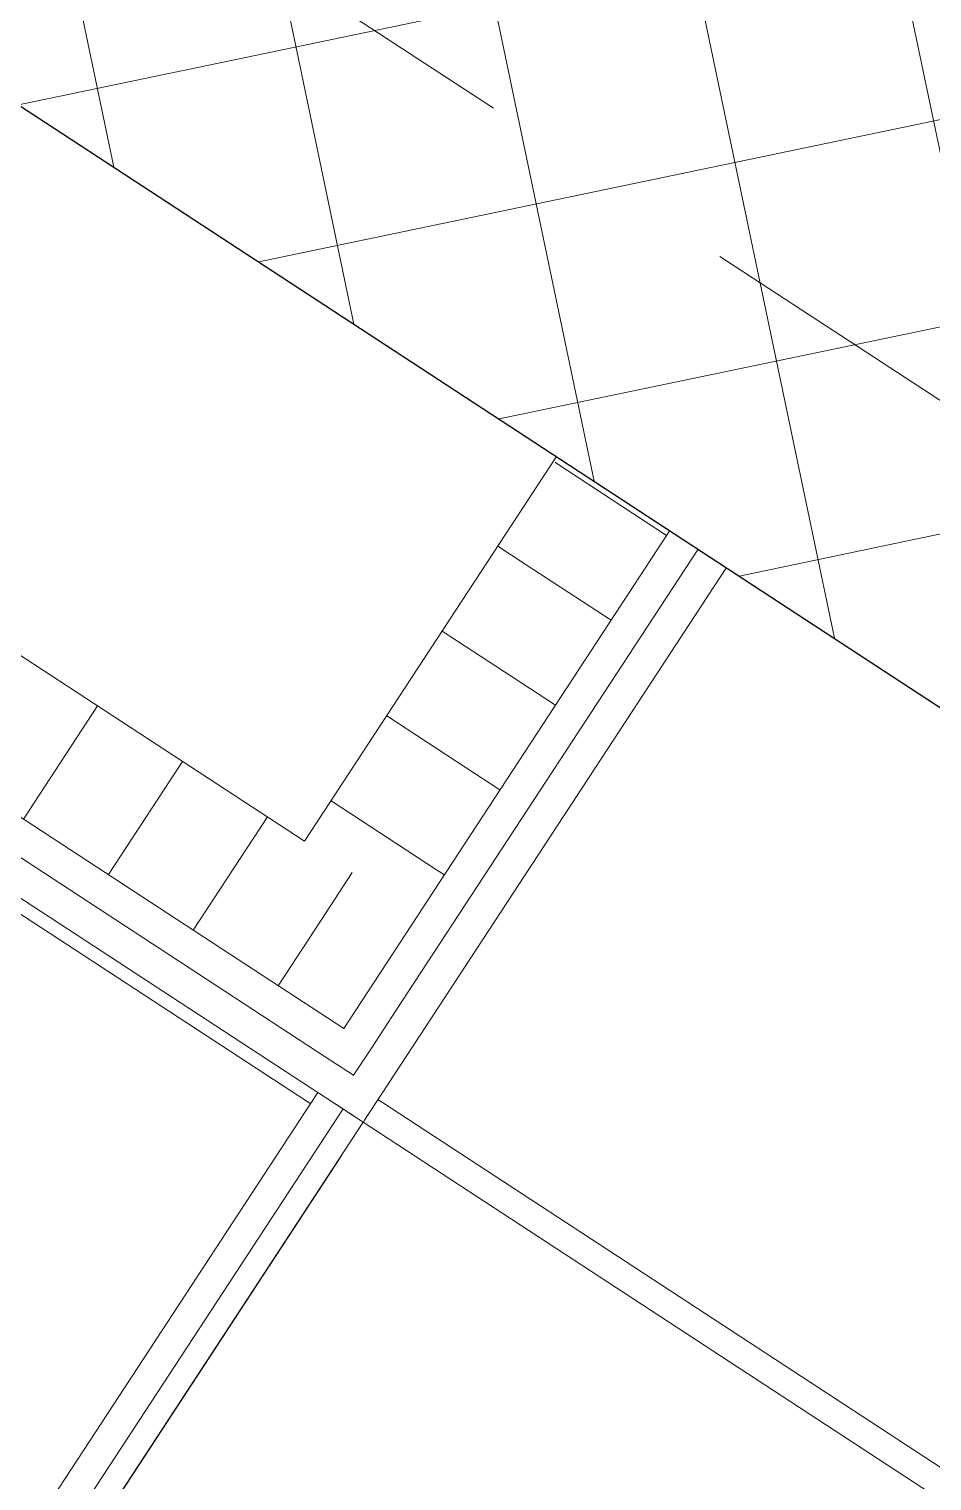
# Model space of a CAD drawing. Header units: metres. Extents: x 2696278.3 to 2696314, y 1245153.2 to 1245192.4.
# Drawn here: x 2696299.457 to 2696299.791, y 1245167.674 to 1245168.211 of the extents above; entities that cross this region are included whole.
import ezdxf

# ---------------------------------------------------------------- set-up
doc = ezdxf.new("R2010")
doc.units = ezdxf.units.M
doc.set_wipeout_variables(frame=1)
doc.linetypes.add('000_hbf_Strichpunkt 3_1_1mm Achsen', pattern=[0.25, 0.15, -0.05, 0, -0.05])
doc.linetypes.add('Wipeout_Contour', pattern=[10000, 0, -10000])
for name, color, linetype in [('0_C22_Innenwandkonstruktion.3D', 7, 'Continuous'), ('0_C22_Innenwandkonstruktion.3D Bauteilschraffuren', 7, 'Continuous'), ('0_C22_Innenwandkonstruktion.3D Schichttrennlinien', 7, 'Continuous'), ('0_E33_Sonnenschutz.3D', 7, 'Continuous'), ('0_G11_Feststehende Trennwand.3D', 7, 'Continuous'), ('0_G11_Feststehende Trennwand.3D Bauteilschraffuren', 7, 'Continuous'), ('0_G20_Bodenbelag.3D', 7, 'Continuous'), ('1_M01_Achsen.V', 7, 'Continuous'), ('1_R01_Raumstempel.V Kontur', 7, 'Continuous')]:
    doc.layers.add(name, color=color, linetype=linetype)
pattern_1 = [(326.8, (2696295.289407, 1245171.756836), (0.02053362, 0.03137866), [])]
pattern_2 = [(236.8, (2696295.289407, 1245171.756836), (0.03137866, -0.02053362), [])]

msp = doc.modelspace()

# ---------------------------------------------------------------- linework, layer by layer
at = {"layer": '0_E33_Sonnenschutz.3D', "color": 7, "linetype": 'Continuous', "lineweight": 13}
msp.add_line((2696299.57275, 1245167.79421), (2696298.65285, 1245166.38846), dxfattribs=at)
at = {"layer": '0_G20_Bodenbelag.3D', "color": 255, "linetype": 'Wipeout_Contour', "lineweight": 18, "flags": 128}
msp.add_lwpolyline([(2696301.58129, 1245166.50975), (2696298.74549, 1245168.36544), (2696297.80368, 1245166.9262), (2696299.8161, 1245165.60931), (2696300.5558, 1245165.12527), (2696300.63948, 1245165.07051)], close=True, dxfattribs=at)
at = {"layer": '1_R01_Raumstempel.V Kontur', "color": 21, "linetype": 'Continuous', "lineweight": 0, "true_color": 0xffa8a8, "flags": 128}
msp.add_lwpolyline([(2696298.7455, 1245168.36544), (2696297.80368, 1245166.9262), (2696300.64031, 1245165.06996), (2696301.58213, 1245166.5092)], close=True, dxfattribs=at)

# ---------------------------------------------------------------- next in the draw order: wipeouts: each hides what was drawn before it
at = {"color": 254, "linetype": 'Wipeout_Contour', "lineweight": 0, "ltscale": 16.793242}
msp.add_wipeout([(2696299.6942, 1245168.02547), (2696299.65236, 1245168.05285), (2696299.60477, 1245167.8888)], dxfattribs=at).dxf.layer = '0_C22_Innenwandkonstruktion.3D Bauteilschraffuren'

# ---------------------------------------------------------------- next in the draw order: hatches: boundary and pattern name
at = {"layer": '0_C22_Innenwandkonstruktion.3D Bauteilschraffuren', "linetype": 'Continuous', "lineweight": 0, "true_color": 0x000000}
h = msp.add_hatch(dxfattribs=at)
h.set_pattern_fill('DÄMMSTOFF__ALLGEMEIN_VER_31', color=18, angle=-33.2, style=0, pattern_type=2)
h.set_pattern_definition(pattern_1)
h.paths.add_polyline_path([(2696299.6942, 1245168.02547), (2696299.65236, 1245168.05285), (2696299.60477, 1245167.8888)])

# ---------------------------------------------------------------- next in the draw order: wipeouts: each hides what was drawn before it
at = {"color": 254, "linetype": 'Wipeout_Contour', "lineweight": 0, "ltscale": 23.219485}
msp.add_wipeout([(2696299.70466, 1245168.01863), (2696299.6942, 1245168.02547), (2696299.60477, 1245167.8888), (2696299.59287, 1245167.84779)], dxfattribs=at).dxf.layer = '0_C22_Innenwandkonstruktion.3D Bauteilschraffuren'

# ---------------------------------------------------------------- next in the draw order: wipeouts: each hides what was drawn before it
at = {"color": 254, "linetype": 'Wipeout_Contour', "lineweight": 0, "ltscale": 23.288146}
msp.add_wipeout([(2696299.71512, 1245168.01178), (2696299.70466, 1245168.01863), (2696299.59287, 1245167.84779), (2696299.58097, 1245167.80678)], dxfattribs=at).dxf.layer = '0_C22_Innenwandkonstruktion.3D Bauteilschraffuren'

# ---------------------------------------------------------------- next in the draw order: linework, layer by layer
at = {"layer": '0_C22_Innenwandkonstruktion.3D', "color": 7, "linetype": 'Continuous', "lineweight": 13, "flags": 128}
for points in [[(2696299.6942, 1245168.02547), (2696299.70466, 1245168.01863)], [(2696299.70466, 1245168.01863), (2696299.71512, 1245168.01178)], [(2696301.70997, 1245166.70639), (2696299.71512, 1245168.01178)]]:
    msp.add_lwpolyline(points, dxfattribs=at)

# ---------------------------------------------------------------- next in the draw order: wipeouts: each hides what was drawn before it
at = {"color": 254, "linetype": 'Wipeout_Contour', "lineweight": 0, "ltscale": 18.101897}
msp.add_wipeout([(2696299.58461, 1245167.81933), (2696299.59287, 1245167.84779), (2696299.57735, 1245167.82408)], dxfattribs=at).dxf.layer = '0_C22_Innenwandkonstruktion.3D Bauteilschraffuren'

# ---------------------------------------------------------------- next in the draw order: wipeouts: each hides what was drawn before it
at = {"color": 254, "linetype": 'Wipeout_Contour', "lineweight": 0, "ltscale": 23.421146}
msp.add_wipeout([(2696299.5842, 1245167.83454), (2696299.59287, 1245167.84779), (2696299.60477, 1245167.8888), (2696299.57374, 1245167.84138)], dxfattribs=at).dxf.layer = '0_C22_Innenwandkonstruktion.3D Bauteilschraffuren'
at = {"color": 254, "linetype": 'Wipeout_Contour', "lineweight": 0, "ltscale": 17.28085}
msp.add_wipeout([(2696299.58461, 1245167.81933), (2696299.57735, 1245167.82408), (2696299.58097, 1245167.80678)], dxfattribs=at).dxf.layer = '0_C22_Innenwandkonstruktion.3D Bauteilschraffuren'

# ---------------------------------------------------------------- next in the draw order: linework, layer by layer
at = {"layer": '0_C22_Innenwandkonstruktion.3D', "color": 7, "linetype": 'Continuous', "lineweight": 13, "flags": 128}
msp.add_lwpolyline([(2696299.58097, 1245167.80678), (2696301.57581, 1245166.50138)], dxfattribs=at)
at = {"layer": '0_C22_Innenwandkonstruktion.3D Schichttrennlinien', "color": 7, "linetype": 'Continuous', "lineweight": 5}
for p, q in [((2696299.5842, 1245167.83454), (2696299.59287, 1245167.84779)), ((2696299.57735, 1245167.82408), (2696299.5842, 1245167.83454))]:
    msp.add_line(p, q, dxfattribs=at)
at = {"layer": '0_E33_Sonnenschutz.3D', "color": 7, "linetype": 'Continuous', "lineweight": 13}
msp.add_ellipse((2696299.56437, 1245167.79969), major_axis=(0.00838, -0.00548), ratio=0.999588, start_param=0, end_param=1.570796, dxfattribs=at)

# ---------------------------------------------------------------- next in the draw order: wipeouts: each hides what was drawn before it
at = {"color": 254, "linetype": 'Wipeout_Contour', "lineweight": 0, "ltscale": 23.294417}
msp.add_wipeout([(2696299.60111, 1245167.88322), (2696299.60477, 1245167.8888), (2696299.65236, 1245168.05285), (2696299.55928, 1245167.9106)], dxfattribs=at).dxf.layer = '0_C22_Innenwandkonstruktion.3D Bauteilschraffuren'

# ---------------------------------------------------------------- next in the draw order: hatches: boundary and pattern name
at = {"layer": '0_C22_Innenwandkonstruktion.3D Bauteilschraffuren', "linetype": 'Continuous', "lineweight": 0, "true_color": 0x000000}
h = msp.add_hatch(dxfattribs=at)
h.set_pattern_fill('DÄMMSTOFF__ALLGEMEIN_VER_31', color=18, angle=-33.2, style=0, pattern_type=2)
h.set_pattern_definition(pattern_1)
h.paths.add_polyline_path([(2696299.60111, 1245167.88322), (2696299.60477, 1245167.8888), (2696299.65236, 1245168.05285), (2696299.55928, 1245167.9106)])

# ---------------------------------------------------------------- next in the draw order: linework, layer by layer
at = {"layer": '0_C22_Innenwandkonstruktion.3D', "color": 7, "linetype": 'Continuous', "lineweight": 13}
msp.add_line((2696299.71512, 1245168.01178), (2696299.58097, 1245167.80678), dxfattribs=at)
msp.add_line((2696299.71512, 1245168.01178), (2696299.58097, 1245167.80678), dxfattribs=at)
at = {"layer": '0_C22_Innenwandkonstruktion.3D', "color": 7, "linetype": 'Continuous', "lineweight": 13, "flags": 128}
msp.add_lwpolyline([(2696299.58097, 1245167.80678), (2696298.74002, 1245168.35708), (2696297.80368, 1245166.9262), (2696298.64463, 1245166.3759)], close=True, dxfattribs=at)
for points in [[(2696299.65236, 1245168.05285), (2696299.55928, 1245167.9106)], [(2696299.65236, 1245168.05285), (2696299.6942, 1245168.02547)]]:
    msp.add_lwpolyline(points, dxfattribs=at)
at = {"layer": '0_C22_Innenwandkonstruktion.3D Schichttrennlinien', "color": 7, "linetype": 'Continuous', "lineweight": 5}
for p, q in [((2696299.6942, 1245168.02547), (2696299.60477, 1245167.8888)), ((2696299.70466, 1245168.01863), (2696299.59287, 1245167.84779)), ((2696299.60111, 1245167.88322), (2696299.60477, 1245167.8888)), ((2696299.57374, 1245167.84138), (2696299.60111, 1245167.88322))]:
    msp.add_line(p, q, dxfattribs=at)
at = {"layer": '0_E33_Sonnenschutz.3D', "color": 7, "linetype": 'Continuous', "lineweight": 13}
msp.add_line((2696298.74984, 1245168.34467), (2696299.56985, 1245167.80807), dxfattribs=at)

# ---------------------------------------------------------------- next in the draw order: wipeouts: each hides what was drawn before it
at = {"color": 254, "linetype": 'Wipeout_Contour', "lineweight": 0, "ltscale": 25.30325}
msp.add_wipeout([(2696298.5562, 1245168.77016), (2696301.71081, 1245166.70584), (2696301.83127, 1245166.88993), (2696298.67667, 1245168.95425)], dxfattribs=at).dxf.layer = '0_C22_Innenwandkonstruktion.3D Bauteilschraffuren'

# ---------------------------------------------------------------- next in the draw order: hatches: boundary and pattern name
at = {"layer": '0_C22_Innenwandkonstruktion.3D Bauteilschraffuren', "linetype": 'Continuous', "lineweight": 0, "true_color": 0x000000}
h = msp.add_hatch(dxfattribs=at)
h.set_pattern_fill('BETON_0001', color=18, angle=-33.2, style=0, pattern_type=2)
h.set_pattern_definition([(191.8, (2696295.28941, 1245171.756836), (-0.0153372, 0.07341505), []), (281.8, (2696295.28941, 1245171.756836), (0.07341505, 0.0153372), [])])
h.paths.add_polyline_path([(2696298.5562, 1245168.77016), (2696301.71081, 1245166.70584), (2696301.83127, 1245166.88993), (2696298.67667, 1245168.95425)])

# ---------------------------------------------------------------- next in the draw order: linework, layer by layer
at = {"layer": '0_C22_Innenwandkonstruktion.3D', "color": 7, "linetype": 'Continuous', "lineweight": 25, "flags": 128}
msp.add_lwpolyline([(2696298.5562, 1245168.77016), (2696301.71081, 1245166.70584)], dxfattribs=at)

# ---------------------------------------------------------------- next in the draw order: wipeouts: each hides what was drawn before it
at = {"color": 254, "linetype": 'Wipeout_Contour', "lineweight": 0, "ltscale": 17.28085}
msp.add_wipeout([(2696299.58461, 1245167.81933), (2696299.57735, 1245167.82408), (2696299.58097, 1245167.80678)], dxfattribs=at).dxf.layer = '0_C22_Innenwandkonstruktion.3D Bauteilschraffuren'

# ---------------------------------------------------------------- next in the draw order: wipeouts: each hides what was drawn before it
at = {"color": 254, "linetype": 'Wipeout_Contour', "lineweight": 0, "ltscale": 16.937402}
msp.add_wipeout([(2696299.5842, 1245167.83454), (2696299.57374, 1245167.84138), (2696299.57735, 1245167.82408)], dxfattribs=at).dxf.layer = '0_C22_Innenwandkonstruktion.3D Bauteilschraffuren'

# ---------------------------------------------------------------- next in the draw order: wipeouts: each hides what was drawn before it
at = {"color": 254, "linetype": 'Wipeout_Contour', "lineweight": 0, "ltscale": 16.846883}
msp.add_wipeout([(2696299.60111, 1245167.88322), (2696299.55928, 1245167.9106), (2696299.57374, 1245167.84138)], dxfattribs=at).dxf.layer = '0_C22_Innenwandkonstruktion.3D Bauteilschraffuren'
at = {"color": 254, "linetype": 'Wipeout_Contour', "lineweight": 0, "ltscale": 18.116263}
msp.add_wipeout([(2696299.57051, 1245167.81362), (2696299.58097, 1245167.80678), (2696299.57735, 1245167.82408)], dxfattribs=at).dxf.layer = '0_C22_Innenwandkonstruktion.3D Bauteilschraffuren'

# ---------------------------------------------------------------- next in the draw order: hatches: boundary and pattern name
at = {"layer": '0_C22_Innenwandkonstruktion.3D Bauteilschraffuren', "linetype": 'Continuous', "lineweight": 0, "true_color": 0x000000}
h = msp.add_hatch(dxfattribs=at)
h.set_pattern_fill('DÄMMSTOFF__ALLGEMEIN_VER_31', color=18, angle=-33.2, style=0, pattern_type=2)
h.set_pattern_definition(pattern_2)
h.paths.add_polyline_path([(2696299.60111, 1245167.88322), (2696299.55928, 1245167.9106), (2696299.57374, 1245167.84138)])

# ---------------------------------------------------------------- next in the draw order: wipeouts: each hides what was drawn before it
at = {"color": 254, "linetype": 'Wipeout_Contour', "lineweight": 0, "ltscale": 21.453207}
msp.add_wipeout([(2696299.57735, 1245167.82408), (2696298.74686, 1245168.36754), (2696298.74002, 1245168.35708), (2696299.57051, 1245167.81362)], dxfattribs=at).dxf.layer = '0_C22_Innenwandkonstruktion.3D Bauteilschraffuren'

# ---------------------------------------------------------------- next in the draw order: wipeouts: each hides what was drawn before it
at = {"color": 254, "linetype": 'Wipeout_Contour', "lineweight": 0, "ltscale": 18.07253}
msp.add_wipeout([(2696299.56689, 1245167.83092), (2696299.57735, 1245167.82408), (2696299.57374, 1245167.84138)], dxfattribs=at).dxf.layer = '0_C22_Innenwandkonstruktion.3D Bauteilschraffuren'

# ---------------------------------------------------------------- next in the draw order: linework, layer by layer
at = {"layer": '0_C22_Innenwandkonstruktion.3D Schichttrennlinien', "color": 7, "linetype": 'Continuous', "lineweight": 5}
msp.add_line((2696299.57735, 1245167.82408), (2696299.5842, 1245167.83454), dxfattribs=at)

# ---------------------------------------------------------------- next in the draw order: wipeouts: each hides what was drawn before it
at = {"color": 254, "linetype": 'Wipeout_Contour', "lineweight": 0, "ltscale": 21.419007}
msp.add_wipeout([(2696299.57374, 1245167.84138), (2696298.75371, 1245168.378), (2696298.74686, 1245168.36754), (2696299.56689, 1245167.83092)], dxfattribs=at).dxf.layer = '0_C22_Innenwandkonstruktion.3D Bauteilschraffuren'

# ---------------------------------------------------------------- next in the draw order: linework, layer by layer
at = {"layer": '0_C22_Innenwandkonstruktion.3D Schichttrennlinien', "color": 7, "linetype": 'Continuous', "lineweight": 5}
msp.add_line((2696299.56689, 1245167.83092), (2696299.57735, 1245167.82408), dxfattribs=at)

# ---------------------------------------------------------------- next in the draw order: wipeouts: each hides what was drawn before it
at = {"color": 254, "linetype": 'Wipeout_Contour', "lineweight": 0, "ltscale": 17.947853}
msp.add_wipeout([(2696299.5319, 1245167.86876), (2696299.57374, 1245167.84138), (2696299.55928, 1245167.9106)], dxfattribs=at).dxf.layer = '0_C22_Innenwandkonstruktion.3D Bauteilschraffuren'

# ---------------------------------------------------------------- next in the draw order: hatches: boundary and pattern name
at = {"layer": '0_C22_Innenwandkonstruktion.3D Bauteilschraffuren', "linetype": 'Continuous', "lineweight": 0, "true_color": 0x000000}
h = msp.add_hatch(dxfattribs=at)
h.set_pattern_fill('DÄMMSTOFF__ALLGEMEIN_VER_31', color=18, angle=-33.2, style=0, pattern_type=2)
h.set_pattern_definition(pattern_2)
h.paths.add_polyline_path([(2696299.5319, 1245167.86876), (2696299.57374, 1245167.84138), (2696299.55928, 1245167.9106)])

# ---------------------------------------------------------------- next in the draw order: linework, layer by layer
at = {"layer": '0_C22_Innenwandkonstruktion.3D Schichttrennlinien', "color": 7, "linetype": 'Continuous', "lineweight": 5}
msp.add_line((2696299.57374, 1245167.84138), (2696299.60111, 1245167.88322), dxfattribs=at)

# ---------------------------------------------------------------- next in the draw order: wipeouts: each hides what was drawn before it
at = {"color": 254, "linetype": 'Wipeout_Contour', "lineweight": 0, "ltscale": 21.298048}
msp.add_wipeout([(2696299.55928, 1245167.9106), (2696298.78109, 1245168.41983), (2696298.75371, 1245168.378), (2696299.5319, 1245167.86876)], dxfattribs=at).dxf.layer = '0_C22_Innenwandkonstruktion.3D Bauteilschraffuren'

# ---------------------------------------------------------------- next in the draw order: hatches: boundary and pattern name
at = {"layer": '0_C22_Innenwandkonstruktion.3D Bauteilschraffuren', "linetype": 'Continuous', "lineweight": 0, "true_color": 0x000000}
h = msp.add_hatch(dxfattribs=at)
h.set_pattern_fill('DÄMMSTOFF__ALLGEMEIN_VER_31', color=18, angle=-33.2, style=0, pattern_type=2)
h.set_pattern_definition(pattern_2)
h.paths.add_polyline_path([(2696299.55928, 1245167.9106), (2696298.78109, 1245168.41983), (2696298.75371, 1245168.378), (2696299.5319, 1245167.86876)])

# ---------------------------------------------------------------- next in the draw order: linework, layer by layer
at = {"layer": '0_C22_Innenwandkonstruktion.3D', "color": 7, "linetype": 'Continuous', "lineweight": 13, "flags": 128}
for points in [[(2696299.55928, 1245167.9106), (2696298.78109, 1245168.41983)], [(2696298.74002, 1245168.35708), (2696299.58097, 1245167.80678)]]:
    msp.add_lwpolyline(points, dxfattribs=at)
at = {"layer": '0_C22_Innenwandkonstruktion.3D Schichttrennlinien', "color": 7, "linetype": 'Continuous', "lineweight": 5}
for p, q in [((2696298.75371, 1245168.378), (2696299.5319, 1245167.86876)), ((2696298.74686, 1245168.36754), (2696299.56689, 1245167.83092)), ((2696299.5319, 1245167.86876), (2696299.57374, 1245167.84138))]:
    msp.add_line(p, q, dxfattribs=at)

# ---------------------------------------------------------------- next in the draw order: wipeouts: each hides what was drawn before it
at = {"color": 254, "linetype": 'Wipeout_Contour', "lineweight": 0, "ltscale": 23.9904}
msp.add_wipeout([(2696299.56423, 1245167.81773), (2696298.95089, 1245166.88045), (2696298.96763, 1245166.8695), (2696299.58097, 1245167.80678)], dxfattribs=at).dxf.layer = '0_G11_Feststehende Trennwand.3D Bauteilschraffuren'

# ---------------------------------------------------------------- next in the draw order: hatches: boundary and pattern name
at = {"layer": '0_G11_Feststehende Trennwand.3D Bauteilschraffuren', "linetype": 'Continuous', "lineweight": 0, "true_color": 0x000000}
h = msp.add_hatch(dxfattribs=at)
h.set_pattern_fill('GLAS_0001', color=18, angle=-33.2, style=0, pattern_type=2)
h.set_pattern_definition([(236.79998, (2696295.289407, 1245171.756836), (-0.012551462, 0.008213453), [])])
h.paths.add_polyline_path([(2696299.56423, 1245167.81773), (2696298.95089, 1245166.88045), (2696298.96763, 1245166.8695), (2696299.58097, 1245167.80678)])

# ---------------------------------------------------------------- next in the draw order: linework, layer by layer
at = {"layer": '0_G11_Feststehende Trennwand.3D', "color": 7, "linetype": 'Continuous', "lineweight": 13, "flags": 128}
for points in [[(2696299.56423, 1245167.81773), (2696298.95089, 1245166.88045)], [(2696299.58097, 1245167.80678), (2696299.56423, 1245167.81773)], [(2696298.96763, 1245166.8695), (2696299.58097, 1245167.80678)]]:
    msp.add_lwpolyline(points, dxfattribs=at)
at = {"layer": '1_M01_Achsen.V', "color": 62, "linetype": '000_hbf_Strichpunkt 3_1_1mm Achsen', "lineweight": 13, "true_color": 0x8cbb26}
msp.add_line((2696303.01797, 1245165.96399), (2696287.11945, 1245176.36769), dxfattribs=at)
msp.add_line((2696303.01797, 1245165.96399), (2696287.11945, 1245176.36769), dxfattribs=at)

doc.saveas('drawing.dxf')
